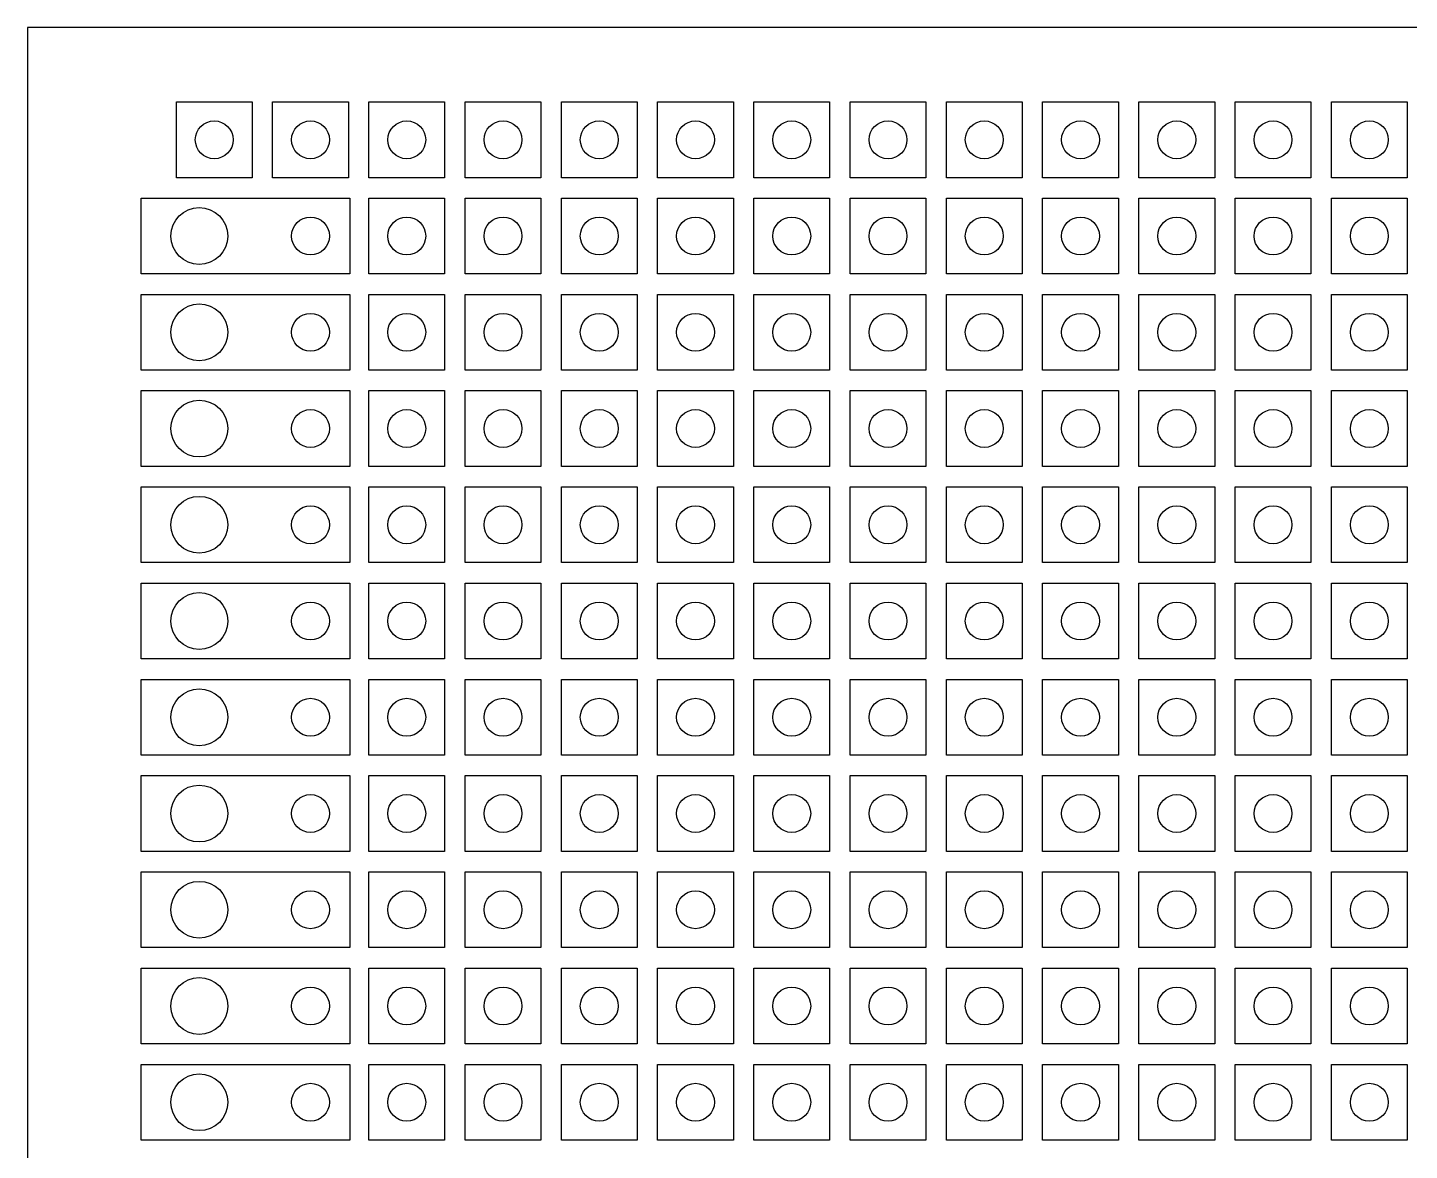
# Model space of a CAD drawing. Header units: millimetres. Extents: x 0 to 526, y 0 to 196.
# Drawn here: x 0 to 36.46, y 70.37 to 100 of the extents above; entities that cross this region are included whole.
import ezdxf

# ---------------------------------------------------------------- set-up
doc = ezdxf.new("R2010")
doc.units = ezdxf.units.MM

msp = doc.modelspace()

# ---------------------------------------------------------------- linework, layer by layer
for points in [[(0, 0), (0, 0), (160, 0), (160, 0), (160, 100), (160, 100), (0, 100), (0, 100)], [(5.924, 96.04), (5.924, 96.04), (3.924, 96.04), (3.924, 96.04), (3.924, 98.04), (3.924, 98.04), (5.924, 98.04), (5.924, 98.04)], [(8.464, 96.04), (8.464, 96.04), (6.464, 96.04), (6.464, 96.04), (6.464, 98.04), (6.464, 98.04), (8.464, 98.04), (8.464, 98.04)], [(11.004, 96.04), (11.004, 96.04), (9.004, 96.04), (9.004, 96.04), (9.004, 98.04), (9.004, 98.04), (11.004, 98.04), (11.004, 98.04)], [(13.544, 96.04), (13.544, 96.04), (11.544, 96.04), (11.544, 96.04), (11.544, 98.04), (11.544, 98.04), (13.544, 98.04), (13.544, 98.04)], [(16.084, 96.04), (16.084, 96.04), (14.084, 96.04), (14.084, 96.04), (14.084, 98.04), (14.084, 98.04), (16.084, 98.04), (16.084, 98.04)], [(18.624, 96.04), (18.624, 96.04), (16.624, 96.04), (16.624, 96.04), (16.624, 98.04), (16.624, 98.04), (18.624, 98.04), (18.624, 98.04)], [(21.164, 96.04), (21.164, 96.04), (19.164, 96.04), (19.164, 96.04), (19.164, 98.04), (19.164, 98.04), (21.164, 98.04), (21.164, 98.04)], [(23.704, 96.04), (23.704, 96.04), (21.704, 96.04), (21.704, 96.04), (21.704, 98.04), (21.704, 98.04), (23.704, 98.04), (23.704, 98.04)], [(26.244, 96.04), (26.244, 96.04), (24.244, 96.04), (24.244, 96.04), (24.244, 98.04), (24.244, 98.04), (26.244, 98.04), (26.244, 98.04)], [(28.784, 96.04), (28.784, 96.04), (26.784, 96.04), (26.784, 96.04), (26.784, 98.04), (26.784, 98.04), (28.784, 98.04), (28.784, 98.04)], [(31.324, 96.04), (31.324, 96.04), (29.324, 96.04), (29.324, 96.04), (29.324, 98.04), (29.324, 98.04), (31.324, 98.04), (31.324, 98.04)], [(33.864, 96.04), (33.864, 96.04), (31.864, 96.04), (31.864, 96.04), (31.864, 98.04), (31.864, 98.04), (33.864, 98.04), (33.864, 98.04)], [(36.404, 96.04), (36.404, 96.04), (34.404, 96.04), (34.404, 96.04), (34.404, 98.04), (34.404, 98.04), (36.404, 98.04), (36.404, 98.04)], [(8.5, 93.5), (8.5, 93.5), (3, 93.5), (3, 93.5), (3, 95.5), (3, 95.5), (8.5, 95.5), (8.5, 95.5)], [(11.004, 93.5), (11.004, 93.5), (9.004, 93.5), (9.004, 93.5), (9.004, 95.5), (9.004, 95.5), (11.004, 95.5), (11.004, 95.5)], [(13.544, 93.5), (13.544, 93.5), (11.544, 93.5), (11.544, 93.5), (11.544, 95.5), (11.544, 95.5), (13.544, 95.5), (13.544, 95.5)], [(16.084, 93.5), (16.084, 93.5), (14.084, 93.5), (14.084, 93.5), (14.084, 95.5), (14.084, 95.5), (16.084, 95.5), (16.084, 95.5)], [(18.624, 93.5), (18.624, 93.5), (16.624, 93.5), (16.624, 93.5), (16.624, 95.5), (16.624, 95.5), (18.624, 95.5), (18.624, 95.5)], [(21.164, 93.5), (21.164, 93.5), (19.164, 93.5), (19.164, 93.5), (19.164, 95.5), (19.164, 95.5), (21.164, 95.5), (21.164, 95.5)], [(23.704, 93.5), (23.704, 93.5), (21.704, 93.5), (21.704, 93.5), (21.704, 95.5), (21.704, 95.5), (23.704, 95.5), (23.704, 95.5)], [(26.244, 93.5), (26.244, 93.5), (24.244, 93.5), (24.244, 93.5), (24.244, 95.5), (24.244, 95.5), (26.244, 95.5), (26.244, 95.5)], [(28.784, 93.5), (28.784, 93.5), (26.784, 93.5), (26.784, 93.5), (26.784, 95.5), (26.784, 95.5), (28.784, 95.5), (28.784, 95.5)], [(31.324, 93.5), (31.324, 93.5), (29.324, 93.5), (29.324, 93.5), (29.324, 95.5), (29.324, 95.5), (31.324, 95.5), (31.324, 95.5)], [(33.864, 93.5), (33.864, 93.5), (31.864, 93.5), (31.864, 93.5), (31.864, 95.5), (31.864, 95.5), (33.864, 95.5), (33.864, 95.5)], [(36.404, 93.5), (36.404, 93.5), (34.404, 93.5), (34.404, 93.5), (34.404, 95.5), (34.404, 95.5), (36.404, 95.5), (36.404, 95.5)], [(8.5, 90.96), (8.5, 90.96), (3, 90.96), (3, 90.96), (3, 92.96), (3, 92.96), (8.5, 92.96), (8.5, 92.96)], [(11.004, 90.96), (11.004, 90.96), (9.004, 90.96), (9.004, 90.96), (9.004, 92.96), (9.004, 92.96), (11.004, 92.96), (11.004, 92.96)], [(13.544, 90.96), (13.544, 90.96), (11.544, 90.96), (11.544, 90.96), (11.544, 92.96), (11.544, 92.96), (13.544, 92.96), (13.544, 92.96)], [(16.084, 90.96), (16.084, 90.96), (14.084, 90.96), (14.084, 90.96), (14.084, 92.96), (14.084, 92.96), (16.084, 92.96), (16.084, 92.96)], [(18.624, 90.96), (18.624, 90.96), (16.624, 90.96), (16.624, 90.96), (16.624, 92.96), (16.624, 92.96), (18.624, 92.96), (18.624, 92.96)], [(21.164, 90.96), (21.164, 90.96), (19.164, 90.96), (19.164, 90.96), (19.164, 92.96), (19.164, 92.96), (21.164, 92.96), (21.164, 92.96)], [(23.704, 90.96), (23.704, 90.96), (21.704, 90.96), (21.704, 90.96), (21.704, 92.96), (21.704, 92.96), (23.704, 92.96), (23.704, 92.96)], [(26.244, 90.96), (26.244, 90.96), (24.244, 90.96), (24.244, 90.96), (24.244, 92.96), (24.244, 92.96), (26.244, 92.96), (26.244, 92.96)], [(28.784, 90.96), (28.784, 90.96), (26.784, 90.96), (26.784, 90.96), (26.784, 92.96), (26.784, 92.96), (28.784, 92.96), (28.784, 92.96)], [(31.324, 90.96), (31.324, 90.96), (29.324, 90.96), (29.324, 90.96), (29.324, 92.96), (29.324, 92.96), (31.324, 92.96), (31.324, 92.96)], [(33.864, 90.96), (33.864, 90.96), (31.864, 90.96), (31.864, 90.96), (31.864, 92.96), (31.864, 92.96), (33.864, 92.96), (33.864, 92.96)], [(36.404, 90.96), (36.404, 90.96), (34.404, 90.96), (34.404, 90.96), (34.404, 92.96), (34.404, 92.96), (36.404, 92.96), (36.404, 92.96)], [(8.5, 88.42), (8.5, 88.42), (3, 88.42), (3, 88.42), (3, 90.42), (3, 90.42), (8.5, 90.42), (8.5, 90.42)], [(11.004, 88.42), (11.004, 88.42), (9.004, 88.42), (9.004, 88.42), (9.004, 90.42), (9.004, 90.42), (11.004, 90.42), (11.004, 90.42)], [(13.544, 88.42), (13.544, 88.42), (11.544, 88.42), (11.544, 88.42), (11.544, 90.42), (11.544, 90.42), (13.544, 90.42), (13.544, 90.42)], [(16.084, 88.42), (16.084, 88.42), (14.084, 88.42), (14.084, 88.42), (14.084, 90.42), (14.084, 90.42), (16.084, 90.42), (16.084, 90.42)], [(18.624, 88.42), (18.624, 88.42), (16.624, 88.42), (16.624, 88.42), (16.624, 90.42), (16.624, 90.42), (18.624, 90.42), (18.624, 90.42)], [(21.164, 88.42), (21.164, 88.42), (19.164, 88.42), (19.164, 88.42), (19.164, 90.42), (19.164, 90.42), (21.164, 90.42), (21.164, 90.42)], [(23.704, 88.42), (23.704, 88.42), (21.704, 88.42), (21.704, 88.42), (21.704, 90.42), (21.704, 90.42), (23.704, 90.42), (23.704, 90.42)], [(26.244, 88.42), (26.244, 88.42), (24.244, 88.42), (24.244, 88.42), (24.244, 90.42), (24.244, 90.42), (26.244, 90.42), (26.244, 90.42)], [(28.784, 88.42), (28.784, 88.42), (26.784, 88.42), (26.784, 88.42), (26.784, 90.42), (26.784, 90.42), (28.784, 90.42), (28.784, 90.42)], [(31.324, 88.42), (31.324, 88.42), (29.324, 88.42), (29.324, 88.42), (29.324, 90.42), (29.324, 90.42), (31.324, 90.42), (31.324, 90.42)], [(33.864, 88.42), (33.864, 88.42), (31.864, 88.42), (31.864, 88.42), (31.864, 90.42), (31.864, 90.42), (33.864, 90.42), (33.864, 90.42)], [(36.404, 88.42), (36.404, 88.42), (34.404, 88.42), (34.404, 88.42), (34.404, 90.42), (34.404, 90.42), (36.404, 90.42), (36.404, 90.42)], [(8.5, 85.88), (8.5, 85.88), (3, 85.88), (3, 85.88), (3, 87.88), (3, 87.88), (8.5, 87.88), (8.5, 87.88)], [(11.004, 85.88), (11.004, 85.88), (9.004, 85.88), (9.004, 85.88), (9.004, 87.88), (9.004, 87.88), (11.004, 87.88), (11.004, 87.88)], [(13.544, 85.88), (13.544, 85.88), (11.544, 85.88), (11.544, 85.88), (11.544, 87.88), (11.544, 87.88), (13.544, 87.88), (13.544, 87.88)], [(16.084, 85.88), (16.084, 85.88), (14.084, 85.88), (14.084, 85.88), (14.084, 87.88), (14.084, 87.88), (16.084, 87.88), (16.084, 87.88)], [(18.624, 85.88), (18.624, 85.88), (16.624, 85.88), (16.624, 85.88), (16.624, 87.88), (16.624, 87.88), (18.624, 87.88), (18.624, 87.88)], [(21.164, 85.88), (21.164, 85.88), (19.164, 85.88), (19.164, 85.88), (19.164, 87.88), (19.164, 87.88), (21.164, 87.88), (21.164, 87.88)], [(23.704, 85.88), (23.704, 85.88), (21.704, 85.88), (21.704, 85.88), (21.704, 87.88), (21.704, 87.88), (23.704, 87.88), (23.704, 87.88)], [(26.244, 85.88), (26.244, 85.88), (24.244, 85.88), (24.244, 85.88), (24.244, 87.88), (24.244, 87.88), (26.244, 87.88), (26.244, 87.88)], [(28.784, 85.88), (28.784, 85.88), (26.784, 85.88), (26.784, 85.88), (26.784, 87.88), (26.784, 87.88), (28.784, 87.88), (28.784, 87.88)], [(31.324, 85.88), (31.324, 85.88), (29.324, 85.88), (29.324, 85.88), (29.324, 87.88), (29.324, 87.88), (31.324, 87.88), (31.324, 87.88)], [(33.864, 85.88), (33.864, 85.88), (31.864, 85.88), (31.864, 85.88), (31.864, 87.88), (31.864, 87.88), (33.864, 87.88), (33.864, 87.88)], [(36.404, 85.88), (36.404, 85.88), (34.404, 85.88), (34.404, 85.88), (34.404, 87.88), (34.404, 87.88), (36.404, 87.88), (36.404, 87.88)], [(8.5, 83.34), (8.5, 83.34), (3, 83.34), (3, 83.34), (3, 85.34), (3, 85.34), (8.5, 85.34), (8.5, 85.34)], [(11.004, 83.34), (11.004, 83.34), (9.004, 83.34), (9.004, 83.34), (9.004, 85.34), (9.004, 85.34), (11.004, 85.34), (11.004, 85.34)], [(13.544, 83.34), (13.544, 83.34), (11.544, 83.34), (11.544, 83.34), (11.544, 85.34), (11.544, 85.34), (13.544, 85.34), (13.544, 85.34)], [(16.084, 83.34), (16.084, 83.34), (14.084, 83.34), (14.084, 83.34), (14.084, 85.34), (14.084, 85.34), (16.084, 85.34), (16.084, 85.34)], [(18.624, 83.34), (18.624, 83.34), (16.624, 83.34), (16.624, 83.34), (16.624, 85.34), (16.624, 85.34), (18.624, 85.34), (18.624, 85.34)], [(21.164, 83.34), (21.164, 83.34), (19.164, 83.34), (19.164, 83.34), (19.164, 85.34), (19.164, 85.34), (21.164, 85.34), (21.164, 85.34)], [(23.704, 83.34), (23.704, 83.34), (21.704, 83.34), (21.704, 83.34), (21.704, 85.34), (21.704, 85.34), (23.704, 85.34), (23.704, 85.34)], [(26.244, 83.34), (26.244, 83.34), (24.244, 83.34), (24.244, 83.34), (24.244, 85.34), (24.244, 85.34), (26.244, 85.34), (26.244, 85.34)], [(28.784, 83.34), (28.784, 83.34), (26.784, 83.34), (26.784, 83.34), (26.784, 85.34), (26.784, 85.34), (28.784, 85.34), (28.784, 85.34)], [(31.324, 83.34), (31.324, 83.34), (29.324, 83.34), (29.324, 83.34), (29.324, 85.34), (29.324, 85.34), (31.324, 85.34), (31.324, 85.34)], [(33.864, 83.34), (33.864, 83.34), (31.864, 83.34), (31.864, 83.34), (31.864, 85.34), (31.864, 85.34), (33.864, 85.34), (33.864, 85.34)], [(36.404, 83.34), (36.404, 83.34), (34.404, 83.34), (34.404, 83.34), (34.404, 85.34), (34.404, 85.34), (36.404, 85.34), (36.404, 85.34)], [(8.5, 80.8), (8.5, 80.8), (3, 80.8), (3, 80.8), (3, 82.8), (3, 82.8), (8.5, 82.8), (8.5, 82.8)], [(11.004, 80.8), (11.004, 80.8), (9.004, 80.8), (9.004, 80.8), (9.004, 82.8), (9.004, 82.8), (11.004, 82.8), (11.004, 82.8)], [(13.544, 80.8), (13.544, 80.8), (11.544, 80.8), (11.544, 80.8), (11.544, 82.8), (11.544, 82.8), (13.544, 82.8), (13.544, 82.8)], [(16.084, 80.8), (16.084, 80.8), (14.084, 80.8), (14.084, 80.8), (14.084, 82.8), (14.084, 82.8), (16.084, 82.8), (16.084, 82.8)], [(18.624, 80.8), (18.624, 80.8), (16.624, 80.8), (16.624, 80.8), (16.624, 82.8), (16.624, 82.8), (18.624, 82.8), (18.624, 82.8)], [(21.164, 80.8), (21.164, 80.8), (19.164, 80.8), (19.164, 80.8), (19.164, 82.8), (19.164, 82.8), (21.164, 82.8), (21.164, 82.8)], [(23.704, 80.8), (23.704, 80.8), (21.704, 80.8), (21.704, 80.8), (21.704, 82.8), (21.704, 82.8), (23.704, 82.8), (23.704, 82.8)], [(26.244, 80.8), (26.244, 80.8), (24.244, 80.8), (24.244, 80.8), (24.244, 82.8), (24.244, 82.8), (26.244, 82.8), (26.244, 82.8)], [(28.784, 80.8), (28.784, 80.8), (26.784, 80.8), (26.784, 80.8), (26.784, 82.8), (26.784, 82.8), (28.784, 82.8), (28.784, 82.8)], [(31.324, 80.8), (31.324, 80.8), (29.324, 80.8), (29.324, 80.8), (29.324, 82.8), (29.324, 82.8), (31.324, 82.8), (31.324, 82.8)], [(33.864, 80.8), (33.864, 80.8), (31.864, 80.8), (31.864, 80.8), (31.864, 82.8), (31.864, 82.8), (33.864, 82.8), (33.864, 82.8)], [(36.404, 80.8), (36.404, 80.8), (34.404, 80.8), (34.404, 80.8), (34.404, 82.8), (34.404, 82.8), (36.404, 82.8), (36.404, 82.8)], [(8.5, 78.26), (8.5, 78.26), (3, 78.26), (3, 78.26), (3, 80.26), (3, 80.26), (8.5, 80.26), (8.5, 80.26)], [(11.004, 78.26), (11.004, 78.26), (9.004, 78.26), (9.004, 78.26), (9.004, 80.26), (9.004, 80.26), (11.004, 80.26), (11.004, 80.26)], [(13.544, 78.26), (13.544, 78.26), (11.544, 78.26), (11.544, 78.26), (11.544, 80.26), (11.544, 80.26), (13.544, 80.26), (13.544, 80.26)], [(16.084, 78.26), (16.084, 78.26), (14.084, 78.26), (14.084, 78.26), (14.084, 80.26), (14.084, 80.26), (16.084, 80.26), (16.084, 80.26)], [(18.624, 78.26), (18.624, 78.26), (16.624, 78.26), (16.624, 78.26), (16.624, 80.26), (16.624, 80.26), (18.624, 80.26), (18.624, 80.26)], [(21.164, 78.26), (21.164, 78.26), (19.164, 78.26), (19.164, 78.26), (19.164, 80.26), (19.164, 80.26), (21.164, 80.26), (21.164, 80.26)], [(23.704, 78.26), (23.704, 78.26), (21.704, 78.26), (21.704, 78.26), (21.704, 80.26), (21.704, 80.26), (23.704, 80.26), (23.704, 80.26)], [(26.244, 78.26), (26.244, 78.26), (24.244, 78.26), (24.244, 78.26), (24.244, 80.26), (24.244, 80.26), (26.244, 80.26), (26.244, 80.26)], [(28.784, 78.26), (28.784, 78.26), (26.784, 78.26), (26.784, 78.26), (26.784, 80.26), (26.784, 80.26), (28.784, 80.26), (28.784, 80.26)], [(31.324, 78.26), (31.324, 78.26), (29.324, 78.26), (29.324, 78.26), (29.324, 80.26), (29.324, 80.26), (31.324, 80.26), (31.324, 80.26)], [(33.864, 78.26), (33.864, 78.26), (31.864, 78.26), (31.864, 78.26), (31.864, 80.26), (31.864, 80.26), (33.864, 80.26), (33.864, 80.26)], [(36.404, 78.26), (36.404, 78.26), (34.404, 78.26), (34.404, 78.26), (34.404, 80.26), (34.404, 80.26), (36.404, 80.26), (36.404, 80.26)], [(8.5, 75.72), (8.5, 75.72), (3, 75.72), (3, 75.72), (3, 77.72), (3, 77.72), (8.5, 77.72), (8.5, 77.72)], [(11.004, 75.72), (11.004, 75.72), (9.004, 75.72), (9.004, 75.72), (9.004, 77.72), (9.004, 77.72), (11.004, 77.72), (11.004, 77.72)], [(13.544, 75.72), (13.544, 75.72), (11.544, 75.72), (11.544, 75.72), (11.544, 77.72), (11.544, 77.72), (13.544, 77.72), (13.544, 77.72)], [(16.084, 75.72), (16.084, 75.72), (14.084, 75.72), (14.084, 75.72), (14.084, 77.72), (14.084, 77.72), (16.084, 77.72), (16.084, 77.72)], [(18.624, 75.72), (18.624, 75.72), (16.624, 75.72), (16.624, 75.72), (16.624, 77.72), (16.624, 77.72), (18.624, 77.72), (18.624, 77.72)], [(21.164, 75.72), (21.164, 75.72), (19.164, 75.72), (19.164, 75.72), (19.164, 77.72), (19.164, 77.72), (21.164, 77.72), (21.164, 77.72)], [(23.704, 75.72), (23.704, 75.72), (21.704, 75.72), (21.704, 75.72), (21.704, 77.72), (21.704, 77.72), (23.704, 77.72), (23.704, 77.72)], [(26.244, 75.72), (26.244, 75.72), (24.244, 75.72), (24.244, 75.72), (24.244, 77.72), (24.244, 77.72), (26.244, 77.72), (26.244, 77.72)], [(28.784, 75.72), (28.784, 75.72), (26.784, 75.72), (26.784, 75.72), (26.784, 77.72), (26.784, 77.72), (28.784, 77.72), (28.784, 77.72)], [(31.324, 75.72), (31.324, 75.72), (29.324, 75.72), (29.324, 75.72), (29.324, 77.72), (29.324, 77.72), (31.324, 77.72), (31.324, 77.72)], [(33.864, 75.72), (33.864, 75.72), (31.864, 75.72), (31.864, 75.72), (31.864, 77.72), (31.864, 77.72), (33.864, 77.72), (33.864, 77.72)], [(36.404, 75.72), (36.404, 75.72), (34.404, 75.72), (34.404, 75.72), (34.404, 77.72), (34.404, 77.72), (36.404, 77.72), (36.404, 77.72)], [(8.5, 73.18), (8.5, 73.18), (3, 73.18), (3, 73.18), (3, 75.18), (3, 75.18), (8.5, 75.18), (8.5, 75.18)], [(11.004, 73.18), (11.004, 73.18), (9.004, 73.18), (9.004, 73.18), (9.004, 75.18), (9.004, 75.18), (11.004, 75.18), (11.004, 75.18)], [(13.544, 73.18), (13.544, 73.18), (11.544, 73.18), (11.544, 73.18), (11.544, 75.18), (11.544, 75.18), (13.544, 75.18), (13.544, 75.18)], [(16.084, 73.18), (16.084, 73.18), (14.084, 73.18), (14.084, 73.18), (14.084, 75.18), (14.084, 75.18), (16.084, 75.18), (16.084, 75.18)], [(18.624, 73.18), (18.624, 73.18), (16.624, 73.18), (16.624, 73.18), (16.624, 75.18), (16.624, 75.18), (18.624, 75.18), (18.624, 75.18)], [(21.164, 73.18), (21.164, 73.18), (19.164, 73.18), (19.164, 73.18), (19.164, 75.18), (19.164, 75.18), (21.164, 75.18), (21.164, 75.18)], [(23.704, 73.18), (23.704, 73.18), (21.704, 73.18), (21.704, 73.18), (21.704, 75.18), (21.704, 75.18), (23.704, 75.18), (23.704, 75.18)], [(26.244, 73.18), (26.244, 73.18), (24.244, 73.18), (24.244, 73.18), (24.244, 75.18), (24.244, 75.18), (26.244, 75.18), (26.244, 75.18)], [(28.784, 73.18), (28.784, 73.18), (26.784, 73.18), (26.784, 73.18), (26.784, 75.18), (26.784, 75.18), (28.784, 75.18), (28.784, 75.18)], [(31.324, 73.18), (31.324, 73.18), (29.324, 73.18), (29.324, 73.18), (29.324, 75.18), (29.324, 75.18), (31.324, 75.18), (31.324, 75.18)], [(33.864, 73.18), (33.864, 73.18), (31.864, 73.18), (31.864, 73.18), (31.864, 75.18), (31.864, 75.18), (33.864, 75.18), (33.864, 75.18)], [(36.404, 73.18), (36.404, 73.18), (34.404, 73.18), (34.404, 73.18), (34.404, 75.18), (34.404, 75.18), (36.404, 75.18), (36.404, 75.18)], [(8.5, 70.64), (8.5, 70.64), (3, 70.64), (3, 70.64), (3, 72.64), (3, 72.64), (8.5, 72.64), (8.5, 72.64)], [(11.004, 70.64), (11.004, 70.64), (9.004, 70.64), (9.004, 70.64), (9.004, 72.64), (9.004, 72.64), (11.004, 72.64), (11.004, 72.64)], [(13.544, 70.64), (13.544, 70.64), (11.544, 70.64), (11.544, 70.64), (11.544, 72.64), (11.544, 72.64), (13.544, 72.64), (13.544, 72.64)], [(16.084, 70.64), (16.084, 70.64), (14.084, 70.64), (14.084, 70.64), (14.084, 72.64), (14.084, 72.64), (16.084, 72.64), (16.084, 72.64)], [(18.624, 70.64), (18.624, 70.64), (16.624, 70.64), (16.624, 70.64), (16.624, 72.64), (16.624, 72.64), (18.624, 72.64), (18.624, 72.64)], [(21.164, 70.64), (21.164, 70.64), (19.164, 70.64), (19.164, 70.64), (19.164, 72.64), (19.164, 72.64), (21.164, 72.64), (21.164, 72.64)], [(23.704, 70.64), (23.704, 70.64), (21.704, 70.64), (21.704, 70.64), (21.704, 72.64), (21.704, 72.64), (23.704, 72.64), (23.704, 72.64)], [(26.244, 70.64), (26.244, 70.64), (24.244, 70.64), (24.244, 70.64), (24.244, 72.64), (24.244, 72.64), (26.244, 72.64), (26.244, 72.64)], [(28.784, 70.64), (28.784, 70.64), (26.784, 70.64), (26.784, 70.64), (26.784, 72.64), (26.784, 72.64), (28.784, 72.64), (28.784, 72.64)], [(31.324, 70.64), (31.324, 70.64), (29.324, 70.64), (29.324, 70.64), (29.324, 72.64), (29.324, 72.64), (31.324, 72.64), (31.324, 72.64)], [(33.864, 70.64), (33.864, 70.64), (31.864, 70.64), (31.864, 70.64), (31.864, 72.64), (31.864, 72.64), (33.864, 72.64), (33.864, 72.64)], [(36.404, 70.64), (36.404, 70.64), (34.404, 70.64), (34.404, 70.64), (34.404, 72.64), (34.404, 72.64), (36.404, 72.64), (36.404, 72.64)]]:
    msp.add_lwpolyline(points, close=True)
for centre, radius in [((4.924, 97.04), 0.5), ((7.464, 97.04), 0.5), ((10.004, 97.04), 0.5), ((12.544, 97.04), 0.5), ((15.084, 97.04), 0.5), ((17.624, 97.04), 0.5), ((20.164, 97.04), 0.5), ((22.704, 97.04), 0.5), ((25.244, 97.04), 0.5), ((27.784, 97.04), 0.5), ((30.324, 97.04), 0.5), ((32.864, 97.04), 0.5), ((35.404, 97.04), 0.5), ((4.529, 94.5), 0.75), ((7.464, 94.5), 0.5), ((7.464, 94.5), 0.5), ((10.004, 94.5), 0.5), ((12.544, 94.5), 0.5), ((15.084, 94.5), 0.5), ((17.624, 94.5), 0.5), ((20.164, 94.5), 0.5), ((22.704, 94.5), 0.5), ((25.244, 94.5), 0.5), ((27.784, 94.5), 0.5), ((30.324, 94.5), 0.5), ((32.864, 94.5), 0.5), ((35.404, 94.5), 0.5), ((4.529, 91.96), 0.75), ((7.464, 91.96), 0.5), ((10.004, 91.96), 0.5), ((12.544, 91.96), 0.5), ((15.084, 91.96), 0.5), ((17.624, 91.96), 0.5), ((20.164, 91.96), 0.5), ((22.704, 91.96), 0.5), ((25.244, 91.96), 0.5), ((27.784, 91.96), 0.5), ((30.324, 91.96), 0.5), ((32.864, 91.96), 0.5), ((35.404, 91.96), 0.5), ((4.529, 89.42), 0.75), ((7.464, 89.42), 0.5), ((10.004, 89.42), 0.5), ((12.544, 89.42), 0.5), ((15.084, 89.42), 0.5), ((17.624, 89.42), 0.5), ((20.164, 89.42), 0.5), ((22.704, 89.42), 0.5), ((25.244, 89.42), 0.5), ((27.784, 89.42), 0.5), ((30.324, 89.42), 0.5), ((32.864, 89.42), 0.5), ((35.404, 89.42), 0.5), ((4.529, 86.88), 0.75), ((7.464, 86.88), 0.5), ((10.004, 86.88), 0.5), ((12.544, 86.88), 0.5), ((15.084, 86.88), 0.5), ((17.624, 86.88), 0.5), ((20.164, 86.88), 0.5), ((22.704, 86.88), 0.5), ((25.244, 86.88), 0.5), ((27.784, 86.88), 0.5), ((30.324, 86.88), 0.5), ((32.864, 86.88), 0.5), ((35.404, 86.88), 0.5), ((4.529, 84.34), 0.75), ((7.464, 84.34), 0.5), ((10.004, 84.34), 0.5), ((12.544, 84.34), 0.5), ((15.084, 84.34), 0.5), ((17.624, 84.34), 0.5), ((20.164, 84.34), 0.5), ((22.704, 84.34), 0.5), ((25.244, 84.34), 0.5), ((27.784, 84.34), 0.5), ((30.324, 84.34), 0.5), ((32.864, 84.34), 0.5), ((35.404, 84.34), 0.5), ((4.529, 81.8), 0.75), ((7.464, 81.8), 0.5), ((10.004, 81.8), 0.5), ((12.544, 81.8), 0.5), ((15.084, 81.8), 0.5), ((17.624, 81.8), 0.5), ((20.164, 81.8), 0.5), ((22.704, 81.8), 0.5), ((25.244, 81.8), 0.5), ((27.784, 81.8), 0.5), ((30.324, 81.8), 0.5), ((32.864, 81.8), 0.5), ((35.404, 81.8), 0.5), ((4.529, 79.26), 0.75), ((7.464, 79.26), 0.5), ((10.004, 79.26), 0.5), ((12.544, 79.26), 0.5), ((15.084, 79.26), 0.5), ((17.624, 79.26), 0.5), ((20.164, 79.26), 0.5), ((22.704, 79.26), 0.5), ((25.244, 79.26), 0.5), ((27.784, 79.26), 0.5), ((30.324, 79.26), 0.5), ((32.864, 79.26), 0.5), ((35.404, 79.26), 0.5), ((4.529, 76.72), 0.75), ((7.464, 76.72), 0.5), ((10.004, 76.72), 0.5), ((12.544, 76.72), 0.5), ((15.084, 76.72), 0.5), ((17.624, 76.72), 0.5), ((20.164, 76.72), 0.5), ((22.704, 76.72), 0.5), ((25.244, 76.72), 0.5), ((27.784, 76.72), 0.5), ((30.324, 76.72), 0.5), ((32.864, 76.72), 0.5), ((35.404, 76.72), 0.5), ((4.529, 74.18), 0.75), ((7.464, 74.18), 0.5), ((10.004, 74.18), 0.5), ((12.544, 74.18), 0.5), ((15.084, 74.18), 0.5), ((17.624, 74.18), 0.5), ((20.164, 74.18), 0.5), ((22.704, 74.18), 0.5), ((25.244, 74.18), 0.5), ((27.784, 74.18), 0.5), ((30.324, 74.18), 0.5), ((32.864, 74.18), 0.5), ((35.404, 74.18), 0.5), ((4.529, 71.64), 0.75), ((7.464, 71.64), 0.5), ((10.004, 71.64), 0.5), ((12.544, 71.64), 0.5), ((15.084, 71.64), 0.5), ((17.624, 71.64), 0.5), ((20.164, 71.64), 0.5), ((22.704, 71.64), 0.5), ((25.244, 71.64), 0.5), ((27.784, 71.64), 0.5), ((30.324, 71.64), 0.5), ((32.864, 71.64), 0.5), ((35.404, 71.64), 0.5)]:
    msp.add_circle(centre, radius)

doc.saveas('drawing.dxf')
